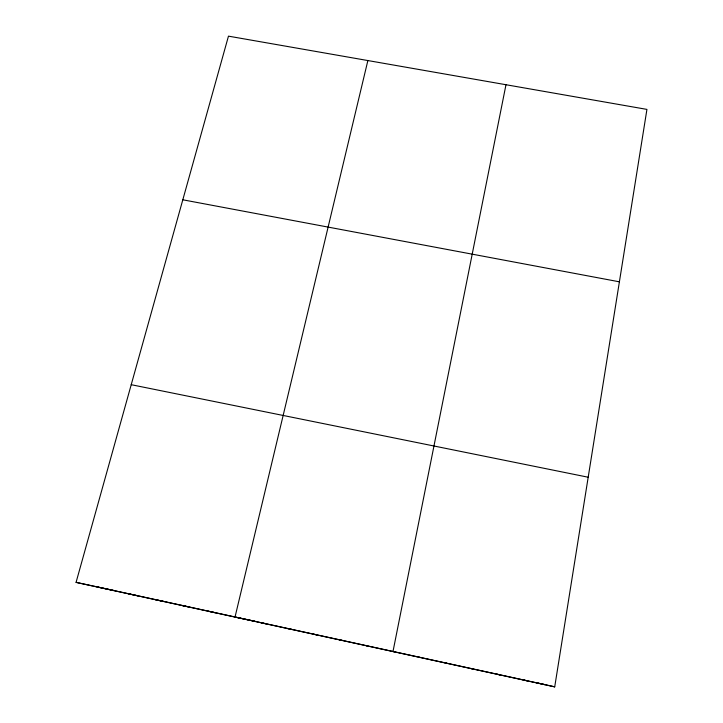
<?xml version="1.0" encoding="UTF-8"?>
<svg xmlns="http://www.w3.org/2000/svg" width="723" height="723" viewBox="0 0 723 723"><rect width="100%" height="100%" fill="white"/><g stroke="black" fill="none" stroke-linecap="round" stroke-linejoin="round"><path stroke-width="1.08" d="M554.722 686.85L646.931 109.399L228.468 36.15L76.069 582.367L554.722 686.85L536.809 682.81M505.983 84.727L392.987 651.55L394.442 651.73M367.871 60.551L235.02 617.062L255.002 621.292M182.811 199.792L619.403 281.816M366.398 645.738L367.808 646.01M339.918 639.963L342.286 640.433M131.215 384.69L588.197 477.234M313.538 634.207L316.855 634.884M287.266 628.468L291.514 629.353M261.084 622.756L266.281 623.85M181.609 605.404L189.616 607.112M208.26 611.224L215.327 612.724M76.069 582.367L92.463 585.892M93.384 586.091L114.297 590.583M128.631 593.836L138.491 595.951M155.065 599.611L164.004 601.527M97.036 586.877L544.88 684.627M523.009 679.891L527.501 680.903M496.9 674.188L500.379 674.993M470.881 668.513L473.375 669.091M444.97 662.855L446.471 663.217M419.15 657.216L419.674 657.37"/></g></svg>
